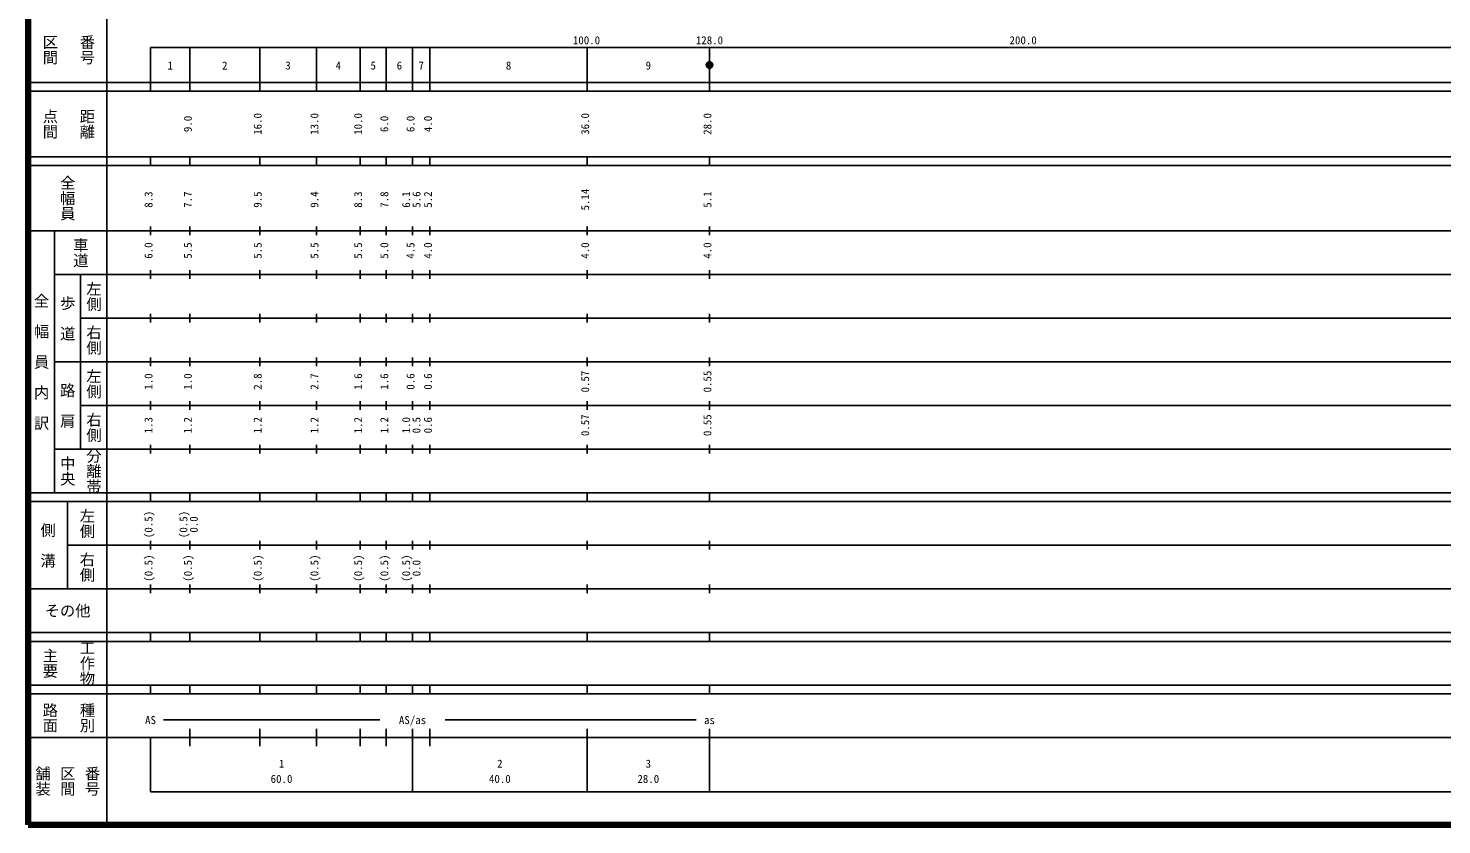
# Model space of a CAD drawing. Units: millimetres on the paper, enlarged 1000 times. Extents: x 40000 to 680000, y 20000 to 380000.
# Drawn here: x 40000 to 363711, y 20000 to 202409 of the extents above; entities that cross this region are included whole.
import ezdxf
from ezdxf.enums import TextEntityAlignment as Align

# ---------------------------------------------------------------- set-up
doc = ezdxf.new("R2010")
doc.units = ezdxf.units.MM
doc.header["$LTSCALE"] = 1000
doc.layers.add('M-TTL', color=2, linetype='Continuous', lineweight=140)
doc.layers.add('M-TTL-BAND', color=7, linetype='Continuous', lineweight=25)
doc.styles.add('@ＭＳ ゴシック', font='')
doc.styles.add('ＭＳ ゴシック', font='')
doc.styles.get('@ＭＳ ゴシック').set_extended_font_data('@MS Gothic')
doc.styles.get('ＭＳ ゴシック').set_extended_font_data('MS Gothic')

msp = doc.modelspace()

# ---------------------------------------------------------------- hatches: boundary and pattern name
at = {"layer": 'M-TTL-BAND'}
msp.add_hatch(color=256, dxfattribs=at).paths.add_polyline_path([(196750, 194000, 1), (195250, 194000, 1)])

# ---------------------------------------------------------------- linework, layer by layer
at = {"layer": 'M-TTL'}
for p, q in [((40000, 380000), (40000, 20000)), ((40000, 20000), (680000, 20000))]:
    msp.add_line(p, q, dxfattribs=at)
at = {"layer": 'M-TTL-BAND'}
for p, q in [((58000, 370000), (58000, 20000)), ((68000, 198000), (579000, 198000)), ((68000, 198000), (68000, 188000)), ((77000, 188000), (77000, 198000)), ((93000, 188000), (93000, 198000)), ((106000, 188000), (106000, 198000)), ((116000, 188000), (116000, 198000)), ((122000, 188000), (122000, 198000)), ((128000, 188000), (128000, 198000)), ((132000, 188000), (132000, 198000)), ((168000, 188000), (168000, 198000)), ((196000, 188000), (196000, 198000)), ((40000, 190000), (579000, 190000)), ((40000, 188000), (579000, 188000)), ((40000, 173000), (579000, 173000)), ((68000, 171000), (68000, 173000)), ((77000, 171000), (77000, 173000)), ((93000, 171000), (93000, 173000)), ((106000, 171000), (106000, 173000)), ((116000, 171000), (116000, 173000)), ((122000, 171000), (122000, 173000)), ((128000, 171000), (128000, 173000)), ((132000, 171000), (132000, 173000)), ((168000, 171000), (168000, 173000)), ((196000, 171000), (196000, 173000)), ((40000, 171000), (579000, 171000)), ((40000, 156000), (579000, 156000)), ((46000, 96000), (46000, 156000)), ((68000, 155000), (68000, 157000)), ((77000, 155000), (77000, 157000)), ((93000, 155000), (93000, 157000)), ((106000, 155000), (106000, 157000)), ((116000, 155000), (116000, 157000)), ((122000, 155000), (122000, 157000)), ((128000, 155000), (128000, 157000)), ((132000, 155000), (132000, 157000)), ((168000, 155000), (168000, 157000)), ((196000, 155000), (196000, 157000)), ((46000, 146000), (579000, 146000)), ((52000, 146000), (52000, 106000)), ((68000, 145000), (68000, 147000)), ((77000, 145000), (77000, 147000)), ((93000, 145000), (93000, 147000)), ((106000, 145000), (106000, 147000)), ((116000, 145000), (116000, 147000)), ((122000, 145000), (122000, 147000)), ((128000, 145000), (128000, 147000)), ((132000, 145000), (132000, 147000)), ((168000, 145000), (168000, 147000)), ((196000, 145000), (196000, 147000)), ((52000, 136000), (579000, 136000)), ((68000, 135000), (68000, 137000)), ((77000, 135000), (77000, 137000)), ((93000, 135000), (93000, 137000)), ((106000, 135000), (106000, 137000)), ((116000, 135000), (116000, 137000)), ((122000, 135000), (122000, 137000)), ((128000, 135000), (128000, 137000)), ((132000, 135000), (132000, 137000)), ((168000, 135000), (168000, 137000)), ((196000, 135000), (196000, 137000)), ((68000, 125000), (68000, 127000)), ((77000, 125000), (77000, 127000)), ((93000, 125000), (93000, 127000)), ((106000, 125000), (106000, 127000)), ((116000, 125000), (116000, 127000)), ((122000, 125000), (122000, 127000)), ((128000, 125000), (128000, 127000)), ((132000, 125000), (132000, 127000)), ((168000, 125000), (168000, 127000)), ((196000, 125000), (196000, 127000)), ((46000, 126000), (579000, 126000)), ((68000, 115000), (68000, 117000)), ((77000, 115000), (77000, 117000)), ((93000, 115000), (93000, 117000)), ((106000, 115000), (106000, 117000)), ((116000, 115000), (116000, 117000)), ((122000, 115000), (122000, 117000)), ((128000, 115000), (128000, 117000)), ((132000, 115000), (132000, 117000)), ((168000, 115000), (168000, 117000)), ((196000, 115000), (196000, 117000)), ((52000, 116000), (579000, 116000)), ((68000, 105000), (68000, 107000)), ((77000, 105000), (77000, 107000)), ((93000, 105000), (93000, 107000)), ((106000, 105000), (106000, 107000)), ((116000, 105000), (116000, 107000)), ((122000, 105000), (122000, 107000)), ((128000, 105000), (128000, 107000)), ((132000, 105000), (132000, 107000)), ((168000, 105000), (168000, 107000)), ((196000, 105000), (196000, 107000)), ((46000, 106000), (579000, 106000)), ((40000, 96000), (579000, 96000)), ((40000, 94000), (579000, 94000)), ((49000, 94000), (49000, 74000)), ((68000, 94000), (68000, 96000)), ((77000, 94000), (77000, 96000)), ((93000, 94000), (93000, 96000)), ((106000, 94000), (106000, 96000)), ((116000, 94000), (116000, 96000)), ((122000, 94000), (122000, 96000)), ((128000, 94000), (128000, 96000)), ((132000, 94000), (132000, 96000)), ((168000, 94000), (168000, 96000)), ((196000, 94000), (196000, 96000)), ((68000, 83000), (68000, 85000)), ((77000, 83000), (77000, 85000)), ((93000, 83000), (93000, 85000)), ((106000, 83000), (106000, 85000)), ((116000, 83000), (116000, 85000)), ((122000, 83000), (122000, 85000)), ((128000, 83000), (128000, 85000)), ((132000, 83000), (132000, 85000)), ((168000, 83000), (168000, 85000)), ((196000, 83000), (196000, 85000)), ((49000, 84000), (579000, 84000)), ((68000, 73000), (68000, 75000)), ((77000, 73000), (77000, 75000)), ((93000, 73000), (93000, 75000)), ((106000, 73000), (106000, 75000)), ((116000, 73000), (116000, 75000)), ((122000, 73000), (122000, 75000)), ((128000, 73000), (128000, 75000)), ((132000, 73000), (132000, 75000)), ((168000, 73000), (168000, 75000)), ((196000, 73000), (196000, 75000)), ((40000, 74000), (579000, 74000)), ((40000, 64000), (579000, 64000)), ((40000, 62000), (579000, 62000)), ((68000, 62000), (68000, 64000)), ((77000, 62000), (77000, 64000)), ((93000, 62000), (93000, 64000)), ((106000, 62000), (106000, 64000)), ((116000, 62000), (116000, 64000)), ((122000, 62000), (122000, 64000)), ((128000, 62000), (128000, 64000)), ((132000, 62000), (132000, 64000)), ((168000, 62000), (168000, 64000)), ((196000, 62000), (196000, 64000)), ((40000, 52000), (579000, 52000)), ((68000, 50000), (68000, 52000)), ((77000, 50000), (77000, 52000)), ((93000, 50000), (93000, 52000)), ((106000, 50000), (106000, 52000)), ((116000, 50000), (116000, 52000)), ((122000, 50000), (122000, 52000)), ((128000, 50000), (128000, 52000)), ((132000, 50000), (132000, 52000)), ((168000, 50000), (168000, 52000)), ((196000, 50000), (196000, 52000)), ((40000, 50000), (579000, 50000)), ((71000, 44000), (120500, 44000)), ((135500, 44000), (193000, 44000)), ((40000, 40000), (579000, 40000)), ((68000, 40000), (68000, 27500)), ((77000, 38000), (77000, 42000)), ((93000, 38000), (93000, 42000)), ((106000, 38000), (106000, 42000)), ((116000, 38000), (116000, 42000)), ((122000, 38000), (122000, 42000)), ((128000, 27500), (128000, 42000)), ((132000, 38000), (132000, 42000)), ((168000, 27500), (168000, 42000)), ((196000, 27500), (196000, 42000)), ((68000, 27500), (579000, 27500))]:
    msp.add_line(p, q, dxfattribs=at)
msp.add_lwpolyline([(196750, 194000, 1), (195250, 194000, 1)], format="xyb", close=True, dxfattribs=at)

# ---------------------------------------------------------------- texts
at = {"layer": 'M-TTL-BAND', "style": '@ＭＳ ゴシック'}
for s, p in [('番号', (53500, 197500)), ('区間', (45000, 197500)), ('点間', (45000, 180500)), ('距離', (53500, 180500)), ('全幅員', (49000, 163500)), ('車道', (52000, 151000)), ('左側', (55000, 141000)), ('全\u3000幅\u3000員\u3000内\u3000訳', (43000, 126000)), ('歩\u3000道', (49000, 136000)), ('右側', (55000, 131000)), ('左側', (55000, 121000)), ('路\u3000肩', (49000, 116000)), ('右側', (55000, 111000)), ('中央', (49000, 101000)), ('分離帯', (55000, 101000)), ('左側', (53500, 89000)), ('側\u3000溝', (44500, 84000)), ('右側', (53500, 79000)), ('工作物', (53500, 57000)), ('主要', (45000, 57000)), ('路面', (45000, 44500)), ('種別', (53500, 44500)), ('舗装', (43333, 30000)), ('区間', (49000, 30000)), ('番号', (54667, 30000))]:
    msp.add_text(s, height=2566, rotation=270, dxfattribs=at).set_placement(p, align=Align.MIDDLE_CENTER)
at = {"layer": 'M-TTL-BAND', "style": 'ＭＳ ゴシック'}
for s, p in [('100.0', (167844, 198195)), ('128.0', (196000, 198195)), ('200.0', (267844, 198195)), ('1', (72500, 192405)), ('2', (85000, 192405)), ('3', (99500, 192405)), ('4', (111000, 192405)), ('5', (119000, 192405)), ('6', (125000, 192405)), ('7', (130000, 192405)), ('8', (150000, 192405)), ('9', (182000, 192405)), ('AS', (68000, 42500)), ('AS/as', (128000, 42500)), ('as', (196000, 42500)), ('1', (98000, 32523)), ('2', (148000, 32523)), ('3', (182000, 32523)), ('60.0', (98000, 29033)), ('40.0', (148000, 29033)), ('28.0', (182000, 29033))]:
    msp.add_text(s, height=1833, dxfattribs=at).set_placement(p, align=Align.BOTTOM_CENTER)
for s, p in [('9.0', (78000, 180500)), ('16.0', (94000, 180500)), ('13.0', (107000, 180500)), ('10.0', (117000, 180500)), ('6.0', (123000, 180500)), ('6.0', (129000, 180500)), ('4.0', (133000, 180500)), ('36.0', (169000, 180500)), ('28.0', (197000, 180500)), ('5.14', (169000, 163174)), ('8.3', (69000, 163174)), ('7.7', (78000, 163174)), ('9.5', (94000, 163174)), ('9.4', (107000, 163174)), ('8.3', (117001, 163174)), ('7.8', (123000, 163174)), ('6.1', (128000, 163174)), ('5.6', (130370, 163174)), ('5.2', (133000, 163174)), ('5.1', (197000, 163174)), ('6.0', (69000, 151500)), ('5.5', (78000, 151500)), ('5.5', (94000, 151500)), ('5.5', (107000, 151500)), ('5.5', (117000, 151500)), ('5.0', (123000, 151500)), ('4.5', (129000, 151500)), ('4.0', (133000, 151500)), ('4.0', (169000, 151500)), ('4.0', (197000, 151500)), ('1.0', (69000, 121500)), ('1.0', (78000, 121500)), ('2.8', (94000, 121500)), ('2.7', (107000, 121500)), ('1.6', (117001, 121500)), ('1.6', (123000, 121500)), ('0.6', (129000, 121500)), ('0.6', (133000, 121500)), ('0.57', (169000, 121500)), ('0.55', (197000, 121500)), ('0.57', (169000, 111500)), ('0.55', (197000, 111500)), ('1.3', (69000, 111500)), ('1.2', (78000, 111500)), ('1.2', (94000, 111500)), ('1.2', (107000, 111500)), ('1.2', (117000, 111500)), ('1.2', (123000, 111500)), ('1.0', (128000, 111500)), ('0.5', (130370, 111500)), ('0.6', (133000, 111500)), ('(0.5)', (69000, 88764)), ('(0.5)', (77000, 88764)), ('0.0', (79370, 88764)), ('(0.5)', (69000, 78764)), ('(0.5)', (78000, 78764)), ('(0.5)', (94000, 78764)), ('(0.5)', (107000, 78764)), ('(0.5)', (117000, 78764)), ('(0.5)', (123000, 78764)), ('(0.5)', (128000, 78764)), ('0.0', (130370, 78764))]:
    msp.add_text(s, height=1833, rotation=90, dxfattribs=at).set_placement(p, align=Align.BOTTOM_CENTER)
msp.add_text('その他', height=2566, dxfattribs=at).set_placement((49000, 69000), align=Align.MIDDLE_CENTER)

doc.saveas('drawing.dxf')
